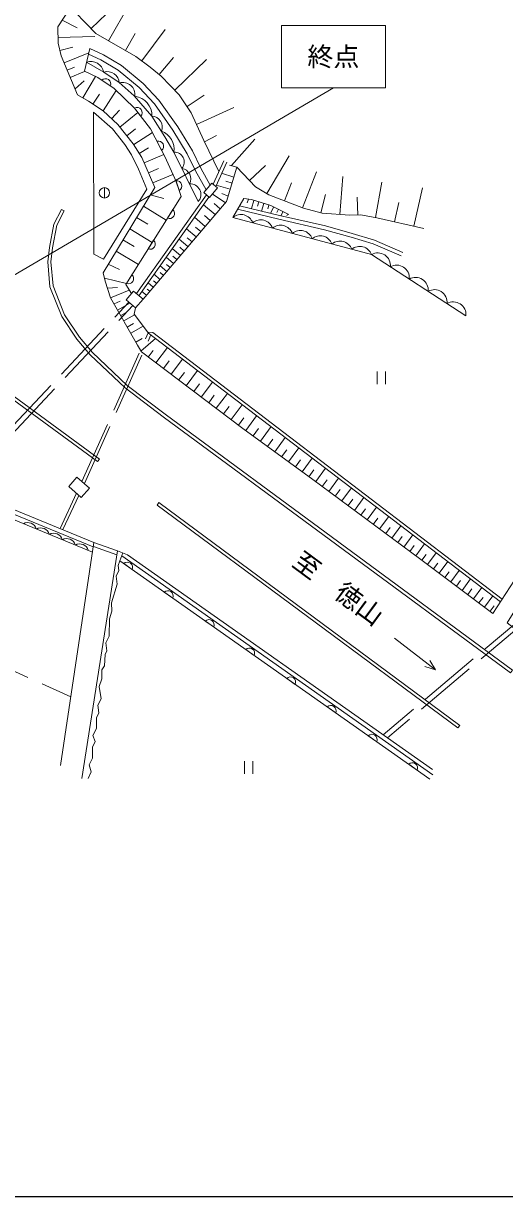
# Model space of a CAD drawing. Units: millimetres, scale not verified. Extents: x 40000 to 680000, y 20000 to 380000.
# Drawn here: x 195768 to 241969, y 205000 to 317641 of the extents above; entities that cross this region are included whole.
import ezdxf
from ezdxf.enums import TextEntityAlignment as Align

# ---------------------------------------------------------------- set-up
doc = ezdxf.new("R2010")
doc.units = ezdxf.units.MM
doc.header["$LTSCALE"] = 1000
doc.linetypes.add('DASHED', pattern=[7.5, 6, -1.5])
for name, color, linetype, lineweight in [('M-BGD', 7, 'Continuous', 13), ('M-BMK-HTXT', 7, 'Continuous', 13), ('M-STR-HTXT', 7, 'Continuous', 13), ('M-STR-STRC', 7, 'Continuous', 13), ('M-TTL-BAND', 7, 'Continuous', 25)]:
    doc.layers.add(name, color=color, linetype=linetype, lineweight=lineweight)
doc.styles.add('ＭＳ ゴシック', font='')
doc.styles.get('ＭＳ ゴシック').set_extended_font_data('MS Gothic')

msp = doc.modelspace()

# ---------------------------------------------------------------- linework, layer by layer
at = {"layer": 'M-BGD'}
for p, q in [((203926, 315987), (205960, 319504)), ((199481, 317946), (200939, 317215)), ((202277, 317145), (203733, 318562)), ((205553, 315046), (206495, 316673)), ((207138, 314040), (209368, 317067)), ((199078, 316308), (202609, 316380)), ((199266, 315051), (200507, 315357)), ((199684, 313846), (202043, 314834)), ((208809, 312727), (210168, 314362)), ((199973, 313156), (200663, 313445)), ((210308, 311221), (213357, 314184)), ((200262, 312465), (201642, 313043)), ((200723, 311363), (201588, 312141)), ((201462, 310501), (202685, 312555)), ((203289, 312193), (204109, 311636)), ((203414, 309253), (204684, 311191)), ((202445, 309889), (203080, 310857)), ((211481, 309659), (213114, 310745)), ((204231, 308488), (204997, 309304)), ((205018, 307693), (206757, 309104)), ((206440, 309519), (207042, 308732)), ((212397, 307932), (215962, 309564)), ((205688, 306866), (206516, 307537)), ((206352, 306034), (208163, 307155)), ((213154, 306285), (214316, 306874)), ((215745, 303998), (217983, 306546)), ((206892, 305161), (207764, 305702)), ((208586, 306334), (209040, 305454)), ((207358, 304251), (209243, 305061)), ((213996, 302203), (215018, 304461)), ((214233, 301999), (215291, 304337)), ((219134, 301306), (221274, 304922)), ((207772, 303287), (208736, 303702)), ((208186, 302324), (210113, 303152)), ((215976, 302897), (214801, 303254)), ((217475, 302562), (219009, 303997)), ((222567, 299933), (223909, 303382)), ((210407, 302534), (210714, 301592)), ((215619, 301722), (214290, 302125)), ((215797, 302309), (215210, 302488)), ((220843, 300603), (221513, 302328)), ((226138, 299301), (226428, 302931)), ((229575, 298998), (230190, 302406)), ((203541, 301877), (203541, 300877)), ((206628, 291697), (213354, 301172)), ((206857, 291500), (213582, 300975)), ((207948, 301194), (209245, 300831)), ((215157, 300425), (213904, 301273)), ((215417, 301057), (214825, 301315)), ((217373, 300770), (217251, 300418)), ((224327, 299466), (224781, 301230)), ((227866, 299245), (227819, 300975)), ((233258, 298182), (234080, 301864)), ((207282, 300093), (209483, 298761)), ((210119, 299774), (209592, 298935)), ((214181, 299282), (213060, 300239)), ((214669, 299853), (214098, 300341)), ((217907, 300657), (217659, 299864)), ((218384, 300507), (218260, 300111)), ((218861, 300358), (218632, 299625)), ((219338, 300208), (219224, 299842)), ((219799, 300018), (219505, 299410)), ((220250, 299800), (220103, 299496)), ((231417, 298593), (231828, 300434)), ((206626, 299009), (207709, 298353)), ((213224, 298160), (212203, 299032)), ((213703, 298721), (213142, 299200)), ((220700, 299582), (220499, 299168)), ((221150, 299365), (221050, 299158)), ((205970, 297926), (208137, 296614)), ((212353, 297139), (211422, 297932)), ((212788, 297650), (212278, 298085)), ((205325, 296859), (206391, 296213)), ((208271, 296828), (207745, 295988)), ((211559, 296209), (210712, 296931)), ((211956, 296674), (211491, 297071)), ((204679, 295792), (206813, 294501)), ((210178, 294591), (209476, 295190)), ((210836, 295362), (210065, 296020)), ((210507, 294976), (210122, 295305)), ((211197, 295785), (210774, 296147)), ((203906, 294515), (204981, 294012)), ((209529, 293830), (208895, 294371)), ((209853, 294210), (209502, 294510)), ((203557, 293176), (205664, 292669)), ((206190, 293509), (205664, 292669)), ((208555, 292689), (208272, 292931)), ((208880, 293069), (208314, 293553)), ((209204, 293450), (208887, 293720)), ((203841, 292235), (204790, 292273)), ((204140, 291298), (205934, 292033)), ((207581, 291548), (207151, 291915)), ((207906, 291928), (207657, 292141)), ((208231, 292309), (207733, 292734)), ((143409, 291107), (202402, 266885)), ((204476, 290706), (205062, 290976)), ((204813, 290115), (205996, 290789)), ((207257, 291168), (207042, 291351)), ((205108, 289598), (205624, 289893)), ((205402, 289082), (206435, 289671)), ((205742, 288486), (206337, 288826)), ((206081, 287891), (207272, 288570)), ((206567, 287038), (207160, 287376)), ((207053, 286185), (208437, 287402)), ((207756, 285606), (208221, 286223)), ((208488, 285053), (209595, 286518)), ((209217, 284502), (209767, 285231)), ((209946, 283952), (211047, 285410)), ((210671, 283405), (211218, 284130)), ((211396, 282858), (212491, 284308)), ((229752, 284207), (229752, 283007)), ((230552, 284207), (230552, 283007)), ((212117, 282313), (212662, 283034)), ((212838, 281769), (213927, 283211)), ((213556, 281227), (214097, 281944)), ((214273, 280685), (215356, 282120)), ((214987, 280147), (215526, 280860)), ((215701, 279608), (216778, 281035)), ((216408, 279074), (216942, 279781)), ((217119, 278544), (218164, 279977)), ((217820, 278034), (218331, 278735)), ((218521, 277523), (219543, 278925)), ((219207, 277023), (219707, 277709)), ((219893, 276523), (220892, 277895)), ((220564, 276035), (221053, 276705)), ((221235, 275546), (222212, 276887)), ((221891, 275068), (222369, 275724)), ((222547, 274589), (223503, 275902)), ((223831, 273650), (224779, 274928)), ((223190, 274121), (223659, 274764)), ((224462, 273183), (224929, 273813)), ((225092, 272715), (226027, 273976)), ((225714, 272254), (226175, 272876)), ((226335, 271793), (227257, 273037)), ((226949, 271339), (227403, 271952)), ((227562, 270884), (228471, 272110)), ((228167, 270435), (228615, 271040)), ((228771, 269987), (229668, 271196)), ((229368, 269545), (229810, 270141)), ((229964, 269102), (230849, 270295)), ((230553, 268666), (230989, 269254)), ((231141, 268230), (232014, 269406)), ((231721, 267799), (232152, 268380)), ((232302, 267369), (233162, 268530)), ((199341, 246390), (202541, 267811)), ((232874, 266945), (233298, 267517)), ((233446, 266520), (234295, 267665)), ((205009, 266047), (205315, 266801)), ((205009, 266047), (234799, 245077)), ((205202, 266523), (235087, 245486)), ((234012, 266101), (234433, 266665)), ((234576, 265679), (235418, 266808)), ((235692, 264846), (236526, 265962)), ((205402, 265770), (206213, 265200)), ((235134, 265263), (235551, 265821)), ((236245, 264433), (236657, 264986)), ((236797, 264021), (237622, 265126)), ((237344, 263613), (237752, 264159)), ((237890, 263205), (238706, 264298)), ((209290, 263033), (210100, 262463)), ((238431, 262801), (238835, 263342)), ((238972, 262397), (239780, 263479)), ((239507, 261997), (239907, 262533)), ((240042, 261598), (240841, 262668)), ((240577, 261198), (240977, 261733)), ((213228, 260262), (214038, 259691)), ((217116, 257525), (217926, 256954)), ((221054, 254753), (221864, 254182)), ((224941, 252016), (225752, 251446)), ((228879, 249244), (229689, 248674)), ((216996, 246793), (216996, 245593)), ((217796, 246793), (217796, 245593)), ((232767, 246507), (233577, 245937))]:
    msp.add_line(p, q, dxfattribs=at)
at = {"layer": 'M-BGD', "linetype": 'DASHED'}
for p, q in [((194281, 278495), (205887, 290883)), ((194660, 278168), (206266, 290556)), ((201384, 273657), (207760, 287928)), ((201621, 273452), (208001, 287734)), ((200847, 272535), (199280, 269150)), ((201083, 272331), (199557, 269036)), ((202481, 267408), (204736, 266608)), ((202541, 267811), (204799, 267010)), ((244703, 261465), (230307, 249340)), ((244323, 260491), (230730, 249042))]:
    msp.add_line(p, q, dxfattribs=at)
at = {"layer": 'M-BGD'}
for points in [[(200299, 319177), (199058, 317307), (199089, 315764), (199390, 314548), (200958, 310801), (201999, 310181), (203417, 309251), (204827, 307929), (206315, 306093), (207136, 304768), (208371, 301894), (203420, 293710), (203629, 292896), (204142, 291293), (206724, 286764), (207101, 286100), (216823, 278760), (223559, 273852), (233938, 266156), (240844, 261000), (242910, 264188), (244179, 263221), (242208, 260100), (247059, 256356)], [(199472, 319758), (199734, 319758), (202732, 316678), (206573, 314456), (207940, 313449), (208995, 312572), (210733, 310784), (211884, 309054), (213095, 306406), (214546, 303418)], [(206129, 291697), (205613, 292588), (210901, 301022), (210450, 302403), (209343, 304867), (207981, 307508), (206438, 309520), (204484, 311382), (202914, 312447), (201623, 313052), (202139, 315242), (203444, 314628), (205186, 313606), (207274, 311883), (208768, 310266), (210579, 307707), (211987, 305399), (212790, 303760), (213698, 302106)], [(202010, 314695), (203187, 314141), (204869, 313154), (206895, 311482), (208340, 309919), (210119, 307404), (211504, 305135), (212302, 303506), (213314, 301662)], [(201832, 313938), (203475, 312980), (204945, 311958), (206415, 310702), (208104, 308749), (209350, 306762), (210213, 305284), (212562, 300544)], [(207250, 291160), (215262, 300549), (216271, 303849)], [(215565, 304048), (216267, 303853), (218047, 301949), (219321, 301195), (222667, 299894), (224446, 299436), (227104, 299224), (228167, 299253), (229708, 298975), (234234, 297964)], [(221259, 299312), (219530, 300148), (217684, 300727), (216925, 300833), (215882, 299019), (229194, 295447), (238257, 289573)], [(216336, 299808), (220281, 298838), (224683, 297840), (227234, 297122), (229356, 296486), (232046, 295314)], [(216528, 300142), (220366, 299198), (224774, 298199), (227338, 297477), (229484, 296834), (232194, 295653)], [(131866, 268681), (143433, 292081), (202541, 267811)], [(132234, 268499), (143631, 291557), (202478, 267394)], [(241567, 262115), (207778, 287905), (206400, 289718), (206531, 290327)], [(241730, 262367), (208197, 287962), (207695, 288013)], [(201381, 245126), (204799, 267010), (205757, 266621), (235047, 246003)], [(201979, 245128), (202263, 245767), (202078, 246450), (202384, 247104), (202413, 248142), (202654, 248703), (202441, 249258), (202769, 249930), (202790, 250953), (203018, 251444), (202911, 252183), (203217, 252790), (203032, 253985), (203295, 254704), (203288, 255586), (203559, 255951), (203630, 257046), (203780, 257401), (203687, 258169), (203993, 258803), (204040, 260469), (204256, 261203), (204221, 262001), (204757, 263807), (204683, 264583), (204918, 265109), (204872, 265596), (205009, 266047)]]:
    msp.add_lwpolyline(points, dxfattribs=at)
for points in [[(202507, 309116), (202535, 295501), (203451, 295012), (207603, 301715), (206816, 303654), (206154, 305021), (205518, 306015), (204310, 307522)], [(213874, 302309), (214403, 301851), (213619, 300943), (213089, 301401)], [(206342, 291944), (207250, 291160), (206531, 290327), (205623, 291112)], [(200897, 274077), (202108, 273031), (201323, 272123), (200112, 273169)]]:
    msp.add_lwpolyline(points, close=True, dxfattribs=at)
at = {"layer": 'M-BGD', "linetype": 'DASHED'}
msp.add_lwpolyline([(138118, 280404), (168411, 267050), (190718, 257322), (200326, 252986)], dxfattribs=at)
at = {"layer": 'M-BGD'}
msp.add_circle((203541, 301377), 500, dxfattribs=at)
for centre, radius, start, end in [((202212, 312703), 1292, 12.37214, 107.12217), ((203644, 311834), 505, 337.01104, 134.66923), ((203803, 311853), 1174, 3.9484, 106.23815), ((205302, 310807), 1174, 352.08337, 106.23815), ((206267, 308817), 1839, 357.86593, 83.82451), ((206663, 309066), 505, 318.64092, 116.29911), ((208040, 307694), 1057, 337.67073, 86.50308), ((208411, 305571), 1825, 350.94423, 70.58698), ((208726, 305849), 505, 308.46037, 106.11856), ((210262, 304335), 950, 319.78125, 92.9405), ((210832, 302728), 1006, 331.5764, 81.14536), ((210468, 302033), 505, 299.24831, 96.9065), ((211777, 301217), 1034, 319.40604, 93.31572), ((209773, 299406), 505, 249.0849, 46.74309), ((216652, 298091), 1206, 20.28085, 129.68213), ((218554, 297580), 1206, 20.28085, 129.68213), ((220456, 297070), 1206, 20.28085, 129.68213), ((222357, 296560), 1206, 20.28085, 129.68213), ((207925, 296460), 505, 249.0849, 46.74309), ((224259, 296050), 1206, 20.28085, 129.68213), ((226161, 295540), 1206, 20.28085, 129.68213), ((228062, 295029), 1206, 20.28085, 129.68213), ((229798, 294393), 1215, 354.31764, 119.78506), ((231610, 293218), 1215, 354.31764, 119.78506), ((205844, 293141), 505, 249.0849, 46.74309), ((233423, 292043), 1215, 354.31764, 119.78506), ((235235, 290868), 1215, 354.31764, 119.78506), ((237048, 289694), 1215, 354.31764, 119.78506), ((196186, 268852), 864, 16.44381, 118.90971), ((197432, 268340), 864, 16.44381, 118.90971), ((198679, 267828), 864, 16.44381, 118.90971), ((199926, 267316), 864, 16.44381, 118.90971), ((201172, 266805), 864, 16.44381, 118.90971), ((205751, 265405), 505, 336.02801, 133.68621), ((209639, 262668), 505, 336.02801, 133.68621), ((213577, 259896), 505, 336.02801, 133.68621), ((217465, 257160), 505, 336.02801, 133.68621), ((221402, 254388), 505, 336.02801, 133.68621), ((225290, 251651), 505, 336.02801, 133.68621), ((229228, 248879), 505, 336.02801, 133.68621), ((233116, 246142), 505, 336.02801, 133.68621)]:
    msp.add_arc(centre, radius, start, end, dxfattribs=at)
at = {"layer": 'M-BMK-HTXT'}
msp.add_line((231389, 258622), (235347, 255567), dxfattribs=at)
msp.add_lwpolyline([(234785, 256475), (235347, 255567), (234326, 255881)], dxfattribs=at)
at = {"layer": 'M-STR-HTXT'}
for p, q in [((220534, 317458), (230534, 317458)), ((220534, 311458), (220534, 317458)), ((230534, 317458), (230534, 311458)), ((183539, 286847), (225534, 311458)), ((230534, 311458), (220534, 311458))]:
    msp.add_line(p, q, dxfattribs=at)
at = {"layer": 'M-STR-STRC'}
for points in [[(242731, 255542), (242553, 255300), (209190, 279878), (205536, 282652), (202177, 285831), (200908, 287324), (199447, 289513), (198316, 292363), (198103, 294760), (198253, 296136), (198701, 298362), (199412, 299793), (199681, 299660), (198988, 298264), (198550, 296090), (198405, 294757), (198611, 292433), (199714, 289653), (201148, 287505), (202395, 286038), (205730, 282882), (209370, 280118)], [(188740, 285092), (188667, 284801), (191107, 284187), (202877, 275574), (203055, 275816), (191237, 284463)], [(237677, 250242), (237499, 250001), (208594, 271395), (208773, 271637)]]:
    msp.add_lwpolyline(points, close=True, dxfattribs=at)
at = {"layer": 'M-TTL-BAND'}
msp.add_line((40000, 205000), (579000, 205000), dxfattribs=at)

# ---------------------------------------------------------------- texts
at = {"layer": 'M-BMK-HTXT', "style": 'ＭＳ ゴシック'}
msp.add_text('至\u3000徳山', height=1833, rotation=323.492, dxfattribs=at).set_placement((221125, 265190), align=Align.BOTTOM_LEFT)
at = {"layer": 'M-STR-HTXT', "style": 'ＭＳ ゴシック'}
msp.add_text('終点', height=1833, dxfattribs=at).set_placement((225534, 314458), align=Align.MIDDLE_CENTER)

doc.saveas('drawing.dxf')
